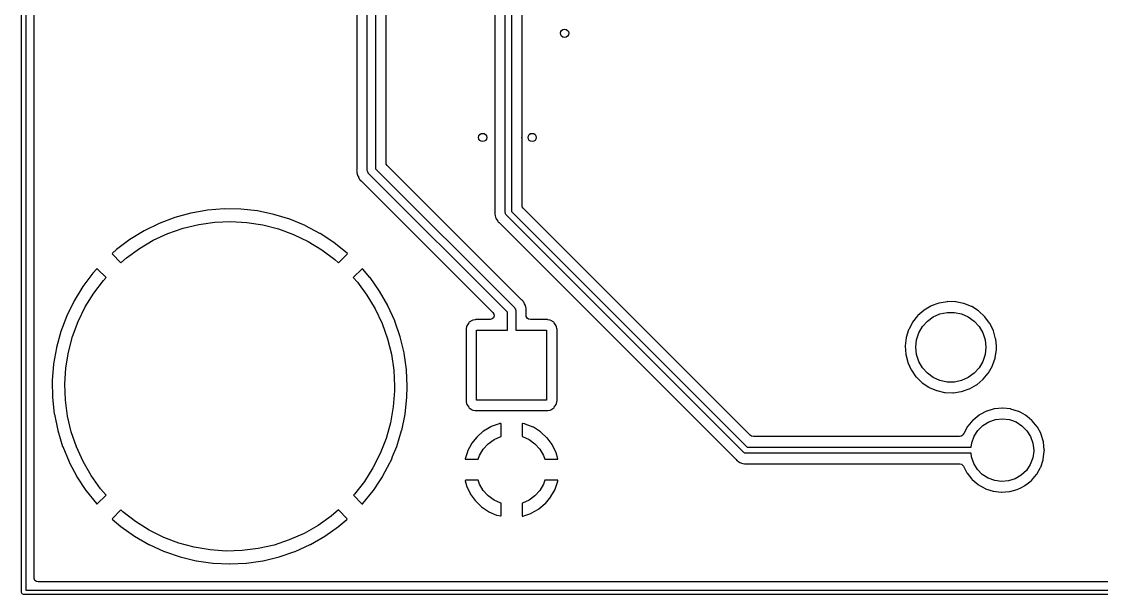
# Model space of a CAD drawing. Extents: x 0 to 4.25, y -4.33 to 0.
# Drawn here: x -0.002 to 1.03, y -4.333 to -3.785 of the extents above; entities that cross this region are included whole.
import ezdxf

# ---------------------------------------------------------------- set-up
doc = ezdxf.new("R2010")
doc.units = 0
doc.header["$MEASUREMENT"] = 0
doc.layers.add('BLACK', color=7, linetype='CONTINUOUS')

msp = doc.modelspace()

# ---------------------------------------------------------------- linework, layer by layer
at = {"layer": 'BLACK', "linetype": 'CONTINUOUS'}
for p, q in [((-0.001969, -4.33071), (-0.001969, 0)), ((0.001969, -0.001969), (0.001969, -4.32874)), ((0.009961, -4.31675), (0.009961, -2.81896)), ((0.328283, -3.92756), (0.328283, -3.64181)), ((0.336283, -3.64016), (0.336283, -3.9259)), ((0.318303, -3.64761), (0.318303, -3.92564)), ((0.346264, -3.92011), (0.346264, -3.64208)), ((0.460189, -3.96791), (0.460189, -3.74547)), ((0.466189, -3.74547), (0.466189, -3.96667)), ((0.450209, -3.75756), (0.450209, -3.96717)), ((0.476169, -3.89513), (0.476169, -3.75756)), ((0.475984, -3.89606), (0.476169, -3.89513)), ((0.476169, -3.89699), (0.475984, -3.89606)), ((0.476169, -3.96088), (0.476169, -3.89699)), ((0.346488, -3.92143), (0.346264, -3.92011)), ((0.318194, -3.92657), (0.318164, -3.92721)), ((0.318164, -3.92721), (0.318275, -3.92816)), ((0.318214, -3.92648), (0.318194, -3.92657)), ((0.318303, -3.92564), (0.318214, -3.92648)), ((0.318275, -3.92816), (0.318289, -3.92839)), ((0.318289, -3.92839), (0.31829, -3.92839)), ((0.31829, -3.92839), (0.31833, -3.92888)), ((0.31833, -3.92888), (0.318422, -3.92944)), ((0.318422, -3.92944), (0.318449, -3.92962)), ((0.318449, -3.92962), (0.318634, -3.93119)), ((0.328383, -3.92787), (0.328283, -3.92756)), ((0.328333, -3.92818), (0.328383, -3.92787)), ((0.328758, -3.92902), (0.328333, -3.92818)), ((0.329047, -3.92991), (0.328758, -3.92902)), ((0.329309, -3.9301), (0.329047, -3.92991)), ((0.329455, -3.93039), (0.329309, -3.9301)), ((0.462142, -4.06307), (0.329455, -3.93039)), ((0.336283, -3.9259), (0.46897, -4.05859)), ((0.347435, -3.92294), (0.346488, -3.92143)), ((0.47576, -4.05126), (0.347435, -3.92294)), ((0.318634, -3.93119), (0.318756, -3.93161)), ((0.318756, -3.93161), (0.318777, -3.9317)), ((0.318777, -3.9317), (0.318786, -3.93173)), ((0.318786, -3.93173), (0.318843, -3.93191)), ((0.318843, -3.93191), (0.31885, -3.93193)), ((0.31885, -3.93193), (0.318887, -3.93202)), ((0.318887, -3.93202), (0.319028, -3.93244)), ((0.319028, -3.93244), (0.319778, -3.93383)), ((0.319778, -3.93383), (0.319863, -3.93399)), ((0.319863, -3.93399), (0.320581, -3.93549)), ((0.320581, -3.93549), (0.320828, -3.93587)), ((0.320828, -3.93587), (0.320924, -3.93597)), ((0.320924, -3.93597), (0.321136, -3.93623)), ((0.321136, -3.93623), (0.321322, -3.93647)), ((0.321322, -3.93647), (0.322552, -3.9376)), ((0.322552, -3.9376), (0.322665, -3.93771)), ((0.322665, -3.93771), (0.448263, -4.06331)), ((0.476394, -3.9622), (0.476169, -3.96088)), ((0.159757, -3.96833), (0.14452, -3.9725)), ((0.159937, -3.96829), (0.159757, -3.96833)), ((0.175498, -3.96558), (0.159937, -3.96829)), ((0.175682, -3.96556), (0.175498, -3.96558)), ((0.19143, -3.96432), (0.175682, -3.96556)), ((0.191615, -3.96431), (0.19143, -3.96432)), ((0.207409, -3.96456), (0.191615, -3.96431)), ((0.207594, -3.96457), (0.207409, -3.96456)), ((0.223295, -3.9663), (0.207594, -3.96457)), ((0.223477, -3.96633), (0.223295, -3.9663)), ((0.238946, -3.96954), (0.223477, -3.96633)), ((0.239124, -3.96958), (0.238946, -3.96954)), ((0.254224, -3.97423), (0.239124, -3.96958)), ((0.450193, -3.96752), (0.450088, -3.96872)), ((0.450088, -3.96872), (0.450147, -3.96939)), ((0.450147, -3.96939), (0.450459, -3.97056)), ((0.450209, -3.96717), (0.450193, -3.96752)), ((0.450459, -3.97056), (0.450534, -3.9709)), ((0.450534, -3.9709), (0.450744, -3.97208)), ((0.460413, -3.96853), (0.460189, -3.96791)), ((0.46047, -3.96918), (0.460413, -3.96853)), ((0.460846, -3.96972), (0.46047, -3.96918)), ((0.460891, -3.96984), (0.460846, -3.96972)), ((0.460961, -3.96988), (0.460891, -3.96984)), ((0.461068, -3.97003), (0.460961, -3.96988)), ((0.688036, -4.197), (0.461068, -3.97003)), ((0.466189, -3.96667), (0.6914, -4.19188)), ((0.477341, -3.96371), (0.476394, -3.9622)), ((0.694363, -4.18073), (0.477341, -3.96371)), ((0.129398, -3.97822), (0.115212, -3.98517)), ((0.129567, -3.97814), (0.129398, -3.97822)), ((0.144344, -3.97256), (0.129567, -3.97814)), ((0.14452, -3.9725), (0.144344, -3.97256)), ((0.152387, -3.98279), (0.167342, -3.97917)), ((0.167342, -3.97917), (0.182578, -3.97703)), ((0.182578, -3.97703), (0.19795, -3.97638)), ((0.19795, -3.97638), (0.213312, -3.97724)), ((0.213312, -3.97724), (0.228516, -3.97959)), ((0.228516, -3.97959), (0.243419, -3.98342)), ((0.254397, -3.97429), (0.254224, -3.97423)), ((0.268991, -3.98033), (0.254397, -3.97429)), ((0.269158, -3.98041), (0.268991, -3.98033)), ((0.283119, -3.9878), (0.269158, -3.98041)), ((0.450744, -3.97208), (0.451055, -3.97294)), ((0.451055, -3.97294), (0.45144, -3.97376)), ((0.45144, -3.97376), (0.452131, -3.97475)), ((0.452131, -3.97475), (0.452318, -3.97505)), ((0.452318, -3.97505), (0.452921, -3.97609)), ((0.452921, -3.97609), (0.453355, -3.97661)), ((0.453355, -3.97661), (0.454278, -3.97738)), ((0.454278, -3.97738), (0.454535, -3.97762)), ((0.454535, -3.97762), (0.680455, -4.20354)), ((0.11505, -3.98526), (0.101581, -3.99351)), ((0.115212, -3.98517), (0.11505, -3.98526)), ((0.12389, -3.9943), (0.137857, -3.98785)), ((0.137857, -3.98785), (0.152387, -3.98279)), ((0.243419, -3.98342), (0.257876, -3.98868)), ((0.257876, -3.98868), (0.271752, -3.99533)), ((0.283278, -3.9879), (0.283119, -3.9878)), ((0.296481, -3.99657), (0.283278, -3.9879)), ((0.101429, -3.99361), (0.088796, -4.0031)), ((0.098173, -4.01113), (0.11062, -4.00208)), ((0.101581, -3.99351), (0.101429, -3.99361)), ((0.11062, -4.00208), (0.12389, -3.9943)), ((0.271752, -3.99533), (0.284912, -4.0033)), ((0.29663, -3.99668), (0.296481, -3.99657)), ((0.308959, -4.00656), (0.29663, -3.99668)), ((0.084774, -4.00675), (0.084518, -4.00719)), ((0.084518, -4.00719), (0.084534, -4.00733)), ((0.084534, -4.00733), (0.084562, -4.00737)), ((0.084562, -4.00737), (0.092952, -4.01576)), ((0.088654, -4.00322), (0.084774, -4.00675)), ((0.088796, -4.0031), (0.088654, -4.00322)), ((0.092952, -4.01576), (0.098173, -4.01113)), ((0.284912, -4.0033), (0.297232, -4.01252)), ((0.297232, -4.01252), (0.300766, -4.01574)), ((0.300766, -4.01574), (0.309051, -4.00746)), ((0.309097, -4.00668), (0.308959, -4.00656)), ((0.309051, -4.00746), (0.309284, -4.007)), ((0.309258, -4.00683), (0.309097, -4.00668)), ((0.309284, -4.007), (0.309258, -4.00683)), ((0.069922, -4.02158), (0.066208, -4.02566)), ((0.069962, -4.02155), (0.069922, -4.02158)), ((0.070098, -4.02153), (0.069962, -4.02155)), ((0.070556, -4.02176), (0.070098, -4.02153)), ((0.07872, -4.02993), (0.070556, -4.02176)), ((0.323328, -4.02158), (0.314952, -4.02995)), ((0.323418, -4.02152), (0.323328, -4.02158)), ((0.323522, -4.02151), (0.323418, -4.02152)), ((0.32396, -4.02178), (0.323522, -4.02151)), ((0.330827, -4.02982), (0.32396, -4.02178)), ((0.06609, -4.0258), (0.056605, -4.03844)), ((0.066208, -4.02566), (0.06609, -4.0258)), ((0.066911, -4.04489), (0.076214, -4.03263)), ((0.076214, -4.03263), (0.07872, -4.02993)), ((0.314952, -4.02995), (0.318889, -4.03433)), ((0.33094, -4.02996), (0.330827, -4.02982)), ((0.340023, -4.04289), (0.33094, -4.02996)), ((0.056502, -4.03859), (0.048248, -4.05206)), ((0.056605, -4.03844), (0.056502, -4.03859)), ((0.318889, -4.03433), (0.328019, -4.04671)), ((0.340122, -4.04304), (0.340023, -4.04289)), ((0.347949, -4.05677), (0.340122, -4.04304)), ((0.048159, -4.05222), (0.041209, -4.06641)), ((0.048248, -4.05206), (0.048159, -4.05222)), ((0.058849, -4.05799), (0.066911, -4.04489)), ((0.328019, -4.04671), (0.335897, -4.05993)), ((0.475873, -4.05137), (0.47576, -4.05126)), ((0.477103, -4.05251), (0.475873, -4.05137)), ((0.477289, -4.05275), (0.477103, -4.05251)), ((0.477502, -4.053), (0.477289, -4.05275)), ((0.477597, -4.05311), (0.477502, -4.053)), ((0.477844, -4.05349), (0.477597, -4.05311)), ((0.478562, -4.05498), (0.477844, -4.05349)), ((0.874366, -4.05437), (0.867212, -4.05701)), ((0.874712, -4.05428), (0.874366, -4.05437)), ((0.882226, -4.05299), (0.874712, -4.05428)), ((0.882583, -4.05296), (0.882226, -4.05299)), ((0.890207, -4.05306), (0.882583, -4.05296)), ((0.890564, -4.0531), (0.890207, -4.05306)), ((0.898042, -4.05459), (0.890564, -4.0531)), ((0.052105, -4.07182), (0.058849, -4.05799)), ((0.335897, -4.05993), (0.342448, -4.07385)), ((0.348032, -4.05693), (0.347949, -4.05677)), ((0.354533, -4.07133), (0.348032, -4.05693)), ((0.448263, -4.06331), (0.44921, -4.06482)), ((0.44921, -4.06482), (0.449409, -4.06659)), ((0.462142, -4.08012), (0.462142, -4.06307)), ((0.46897, -4.05859), (0.469117, -4.05888)), ((0.469117, -4.05888), (0.469378, -4.05907)), ((0.469378, -4.05907), (0.469667, -4.05996)), ((0.469667, -4.05996), (0.470092, -4.06079)), ((0.470092, -4.06079), (0.470042, -4.06111)), ((0.470042, -4.06111), (0.470142, -4.06142)), ((0.470142, -4.06142), (0.470142, -4.08012)), ((0.478647, -4.05515), (0.478562, -4.05498)), ((0.479397, -4.05654), (0.478647, -4.05515)), ((0.479538, -4.05695), (0.479397, -4.05654)), ((0.479575, -4.05704), (0.479538, -4.05695)), ((0.479582, -4.05707), (0.479575, -4.05704)), ((0.479639, -4.05725), (0.479582, -4.05707)), ((0.479648, -4.05727), (0.479639, -4.05725)), ((0.479669, -4.05737), (0.479648, -4.05727)), ((0.479791, -4.05778), (0.479669, -4.05737)), ((0.479976, -4.05935), (0.479791, -4.05778)), ((0.480003, -4.05954), (0.479976, -4.05935)), ((0.480095, -4.0601), (0.480003, -4.05954)), ((0.480136, -4.06058), (0.480095, -4.0601)), ((0.480122, -4.06334), (0.480212, -4.06249)), ((0.480122, -4.06614), (0.480122, -4.06334)), ((0.48015, -4.06082), (0.480136, -4.06058)), ((0.480136, -4.06058), (0.480136, -4.06058)), ((0.480262, -4.06176), (0.48015, -4.06082)), ((0.480212, -4.06249), (0.480231, -4.0624)), ((0.480231, -4.0624), (0.480262, -4.06176)), ((0.860046, -4.06128), (0.854313, -4.0663)), ((0.860336, -4.06107), (0.860046, -4.06128)), ((0.866889, -4.05717), (0.860336, -4.06107)), ((0.867212, -4.05701), (0.866889, -4.05717)), ((0.869094, -4.06748), (0.875486, -4.06463)), ((0.875486, -4.06463), (0.882329, -4.06318)), ((0.882329, -4.06318), (0.889325, -4.06318)), ((0.889325, -4.06318), (0.896168, -4.06463)), ((0.896168, -4.06463), (0.902559, -4.06748)), ((0.898386, -4.05469), (0.898042, -4.05459)), ((0.905468, -4.05751), (0.898386, -4.05469)), ((0.905787, -4.05768), (0.905468, -4.05751)), ((0.912236, -4.06175), (0.905787, -4.05768)), ((0.91252, -4.06196), (0.912236, -4.06175)), ((0.918119, -4.06714), (0.91252, -4.06196)), ((0.041136, -4.06658), (0.035553, -4.08135)), ((0.041209, -4.06641), (0.041136, -4.06658)), ((0.046742, -4.08624), (0.052105, -4.07182)), ((0.342448, -4.07385), (0.347609, -4.08834)), ((0.354601, -4.0715), (0.354533, -4.07133)), ((0.359718, -4.08644), (0.354601, -4.0715)), ((0.425267, -4.07324), (0.423491, -4.0759)), ((0.425803, -4.07271), (0.425267, -4.07324)), ((0.428462, -4.07093), (0.425803, -4.07271)), ((0.429162, -4.07064), (0.428462, -4.07093)), ((0.431505, -4.07018), (0.429162, -4.07064)), ((0.431887, -4.07014), (0.431505, -4.07018)), ((0.445434, -4.07014), (0.431887, -4.07014)), ((0.445882, -4.07011), (0.445434, -4.07014)), ((0.447562, -4.06952), (0.445882, -4.07011)), ((0.448821, -4.06827), (0.447562, -4.06952)), ((0.449409, -4.06659), (0.448821, -4.06827)), ((0.480222, -4.06703), (0.480122, -4.06614)), ((0.480995, -4.06863), (0.480222, -4.06703)), ((0.482386, -4.06974), (0.480995, -4.06863)), ((0.484122, -4.07014), (0.482386, -4.06974)), ((0.500397, -4.07014), (0.484122, -4.07014)), ((0.500778, -4.07018), (0.500397, -4.07014)), ((0.503122, -4.07064), (0.500778, -4.07018)), ((0.503822, -4.07093), (0.503122, -4.07064)), ((0.506481, -4.07271), (0.503822, -4.07093)), ((0.507016, -4.07324), (0.506481, -4.07271)), ((0.508793, -4.0759), (0.507016, -4.07324)), ((0.849151, -4.07285), (0.845601, -4.0796)), ((0.849346, -4.07255), (0.849151, -4.07285)), ((0.854067, -4.06656), (0.849346, -4.07255)), ((0.854313, -4.0663), (0.854067, -4.06656)), ((0.858753, -4.07679), (0.863435, -4.07159)), ((0.863435, -4.07159), (0.869094, -4.06748)), ((0.902559, -4.06748), (0.908219, -4.07159)), ((0.908219, -4.07159), (0.9129, -4.07679)), ((0.918359, -4.06741), (0.918119, -4.06714)), ((0.922921, -4.07352), (0.918359, -4.06741)), ((0.923108, -4.07382), (0.922921, -4.07352)), ((0.92648, -4.08066), (0.923108, -4.07382)), ((0.035495, -4.08153), (0.031327, -4.09677)), ((0.035553, -4.08135), (0.035495, -4.08153)), ((0.422734, -4.07895), (0.422697, -4.07933)), ((0.422697, -4.07933), (0.422697, -4.14784)), ((0.423201, -4.0766), (0.422734, -4.07895)), ((0.423491, -4.0759), (0.423201, -4.0766)), ((0.432677, -4.14705), (0.432677, -4.08012)), ((0.432677, -4.08012), (0.462142, -4.08012)), ((0.470142, -4.08012), (0.499606, -4.08012)), ((0.499606, -4.08012), (0.499606, -4.14705)), ((0.509083, -4.0766), (0.508793, -4.0759)), ((0.509549, -4.07895), (0.509083, -4.0766)), ((0.509587, -4.07933), (0.509549, -4.07895)), ((0.509587, -4.14784), (0.509587, -4.07933)), ((0.845464, -4.07993), (0.843202, -4.08721)), ((0.845601, -4.0796), (0.845464, -4.07993)), ((0.853094, -4.0895), (0.855255, -4.08285)), ((0.855255, -4.08285), (0.858753, -4.07679)), ((0.9129, -4.07679), (0.916398, -4.08285)), ((0.916398, -4.08285), (0.91856, -4.0895)), ((0.926609, -4.08099), (0.92648, -4.08066)), ((0.928678, -4.08833), (0.926609, -4.08099)), ((0.042811, -4.10112), (0.046742, -4.08624)), ((0.347609, -4.08834), (0.351332, -4.10327)), ((0.359769, -4.08662), (0.359718, -4.08644)), ((0.363457, -4.10198), (0.359769, -4.08662)), ((0.842232, -4.09514), (0.842222, -4.09549)), ((0.842222, -4.09549), (0.842721, -4.1031)), ((0.843128, -4.08756), (0.842232, -4.09514)), ((0.843202, -4.08721), (0.843128, -4.08756)), ((0.852362, -4.09646), (0.853094, -4.0895)), ((0.91856, -4.0895), (0.919291, -4.09646)), ((0.928744, -4.08868), (0.928678, -4.08833)), ((0.929369, -4.09549), (0.928744, -4.08868)), ((0.92941, -4.09594), (0.929369, -4.09549)), ((0.031287, -4.09694), (0.028571, -4.11251)), ((0.031327, -4.09677), (0.031287, -4.09694)), ((0.040351, -4.1163), (0.042811, -4.10112)), ((0.351332, -4.10327), (0.353579, -4.11849)), ((0.363492, -4.10216), (0.363457, -4.10198)), ((0.365718, -4.1178), (0.363492, -4.10216)), ((0.842721, -4.1031), (0.842777, -4.10346)), ((0.842777, -4.10346), (0.844654, -4.11085)), ((0.853094, -4.10341), (0.852362, -4.09646)), ((0.855255, -4.11007), (0.853094, -4.10341)), ((0.91856, -4.10341), (0.916398, -4.11007)), ((0.919291, -4.09646), (0.91856, -4.10341)), ((0.928278, -4.10646), (0.929382, -4.09885)), ((0.929382, -4.09885), (0.929401, -4.09862)), ((0.929401, -4.09862), (0.929455, -4.09657)), ((0.929447, -4.09634), (0.92941, -4.09594)), ((0.92941, -4.09594), (0.92941, -4.09594)), ((0.929455, -4.09657), (0.929447, -4.09634)), ((0.028548, -4.11269), (0.027308, -4.12844)), ((0.028571, -4.11251), (0.028548, -4.11269)), ((0.039385, -4.13166), (0.040351, -4.1163)), ((0.844654, -4.11085), (0.844774, -4.11118)), ((0.844774, -4.11118), (0.847966, -4.11811)), ((0.858753, -4.11613), (0.855255, -4.11007)), ((0.863435, -4.12133), (0.858753, -4.11613)), ((0.9129, -4.11613), (0.908219, -4.12133)), ((0.916398, -4.11007), (0.9129, -4.11613)), ((0.921872, -4.12101), (0.925598, -4.11436)), ((0.925598, -4.11436), (0.925744, -4.11403)), ((0.925744, -4.11403), (0.928194, -4.10681)), ((0.928194, -4.10681), (0.928278, -4.10646)), ((0.353579, -4.11849), (0.354331, -4.13386)), ((0.365735, -4.11799), (0.365718, -4.1178)), ((0.36648, -4.13378), (0.365735, -4.11799)), ((0.847966, -4.11811), (0.848145, -4.11842)), ((0.848145, -4.11842), (0.852546, -4.12465)), ((0.852546, -4.12465), (0.852778, -4.12492)), ((0.852778, -4.12492), (0.85824, -4.13024)), ((0.869094, -4.12544), (0.863435, -4.12133)), ((0.875486, -4.12828), (0.869094, -4.12544)), ((0.902559, -4.12544), (0.896168, -4.12828)), ((0.908219, -4.12133), (0.902559, -4.12544)), ((0.916794, -4.12717), (0.921669, -4.12131)), ((0.921669, -4.12131), (0.921872, -4.12101)), ((0.027308, -4.12844), (0.027303, -4.12862)), ((0.027303, -4.12862), (0.027551, -4.14442)), ((0.039922, -4.14704), (0.039385, -4.13166)), ((0.354331, -4.13386), (0.354269, -4.13826)), ((0.366151, -4.14443), (0.366481, -4.13394)), ((0.366481, -4.13394), (0.36648, -4.13378)), ((0.85824, -4.13024), (0.858519, -4.13046)), ((0.858519, -4.13046), (0.864858, -4.1347)), ((0.864858, -4.1347), (0.865173, -4.13487)), ((0.865173, -4.13487), (0.872179, -4.13788)), ((0.882329, -4.12974), (0.875486, -4.12828)), ((0.889325, -4.12974), (0.882329, -4.12974)), ((0.896168, -4.12828), (0.889325, -4.12974)), ((0.896183, -4.13882), (0.903403, -4.13637)), ((0.903403, -4.13637), (0.90373, -4.13623)), ((0.90373, -4.13623), (0.910383, -4.1325)), ((0.910383, -4.1325), (0.910678, -4.1323)), ((0.910678, -4.1323), (0.91654, -4.12742)), ((0.91654, -4.12742), (0.916794, -4.12717)), ((0.027551, -4.14442), (0.027562, -4.1446)), ((0.027562, -4.1446), (0.029296, -4.1603)), ((0.041957, -4.16229), (0.039922, -4.14704)), ((0.354269, -4.13826), (0.353089, -4.1536)), ((0.364405, -4.1603), (0.36614, -4.14459)), ((0.36614, -4.14459), (0.366151, -4.14443)), ((0.499606, -4.14705), (0.432677, -4.14705)), ((0.872179, -4.13788), (0.872519, -4.13799)), ((0.872519, -4.13799), (0.879956, -4.13967)), ((0.879956, -4.13967), (0.880311, -4.13972)), ((0.880311, -4.13972), (0.887931, -4.14002)), ((0.887931, -4.14002), (0.888288, -4.14)), ((0.888288, -4.14), (0.895834, -4.13891)), ((0.895834, -4.13891), (0.896183, -4.13882)), ((0.353089, -4.1536), (0.350417, -4.16875)), ((0.422697, -4.14784), (0.422734, -4.14822)), ((0.422734, -4.14822), (0.423201, -4.15056)), ((0.423201, -4.15056), (0.42349, -4.15126)), ((0.42349, -4.15126), (0.425267, -4.15392)), ((0.425267, -4.15392), (0.425803, -4.15446)), ((0.425803, -4.15446), (0.428462, -4.15623)), ((0.428462, -4.15623), (0.429162, -4.15652)), ((0.429162, -4.15652), (0.431505, -4.15699)), ((0.431505, -4.15699), (0.431887, -4.15703)), ((0.431887, -4.15703), (0.500396, -4.15703)), ((0.500396, -4.15703), (0.500778, -4.15699)), ((0.500778, -4.15699), (0.503122, -4.15652)), ((0.503122, -4.15652), (0.503822, -4.15623)), ((0.503822, -4.15623), (0.506481, -4.15446)), ((0.506481, -4.15446), (0.507016, -4.15392)), ((0.507016, -4.15392), (0.508793, -4.15126)), ((0.508793, -4.15126), (0.509083, -4.15056)), ((0.509083, -4.15056), (0.509549, -4.14822)), ((0.509549, -4.14822), (0.509587, -4.14784)), ((0.91982, -4.15772), (0.913212, -4.16118)), ((0.920174, -4.15758), (0.91982, -4.15772)), ((0.927327, -4.15547), (0.920174, -4.15758)), ((0.927703, -4.1554), (0.927327, -4.15547)), ((0.935129, -4.15473), (0.927703, -4.1554)), ((0.935511, -4.15473), (0.935129, -4.15473)), ((0.942926, -4.15551), (0.935511, -4.15473)), ((0.943301, -4.15559), (0.942926, -4.15551)), ((0.950424, -4.15779), (0.943301, -4.15559)), ((0.029296, -4.1603), (0.029324, -4.16049)), ((0.029324, -4.16049), (0.032528, -4.17595)), ((0.045471, -4.17727), (0.041957, -4.16229)), ((0.361173, -4.17595), (0.364376, -4.16049)), ((0.364376, -4.16049), (0.364405, -4.1603)), ((0.906808, -4.16633), (0.902015, -4.17204)), ((0.907081, -4.16606), (0.906808, -4.16633)), ((0.912893, -4.16139), (0.907081, -4.16606)), ((0.913212, -4.16118), (0.912893, -4.16139)), ((0.91657, -4.17124), (0.922266, -4.16774)), ((0.922266, -4.16774), (0.928597, -4.16558)), ((0.928597, -4.16558), (0.935249, -4.16488)), ((0.935249, -4.16488), (0.94189, -4.16567)), ((0.94189, -4.16567), (0.948191, -4.16792)), ((0.948191, -4.16792), (0.953837, -4.1715)), ((0.950776, -4.15794), (0.950424, -4.15779)), ((0.952648, -4.15895), (0.950776, -4.15794)), ((0.957335, -4.16148), (0.952648, -4.15895)), ((0.957652, -4.1617), (0.957335, -4.16148)), ((0.958796, -4.16265), (0.957652, -4.1617)), ((0.963398, -4.16645), (0.958796, -4.16265)), ((0.963667, -4.16672), (0.963398, -4.16645)), ((0.96838, -4.1725), (0.963667, -4.16672)), ((0.032528, -4.17595), (0.032574, -4.17613)), ((0.032574, -4.17613), (0.037219, -4.19123)), ((0.050429, -4.19183), (0.045471, -4.17727)), ((0.350417, -4.16875), (0.34628, -4.18357)), ((0.356482, -4.19123), (0.361127, -4.17613)), ((0.361127, -4.17613), (0.361173, -4.17595)), ((0.439192, -4.17679), (0.433186, -4.18206)), ((0.439481, -4.17658), (0.439192, -4.17679)), ((0.446348, -4.1725), (0.439481, -4.17658)), ((0.44667, -4.17234), (0.446348, -4.1725)), ((0.454166, -4.16958), (0.44667, -4.17234)), ((0.454512, -4.16949), (0.454166, -4.16958)), ((0.455669, -4.16929), (0.454512, -4.16949)), ((0.455939, -4.16931), (0.455669, -4.16929)), ((0.455943, -4.16931), (0.455939, -4.16931)), ((0.456078, -4.16973), (0.455943, -4.16931)), ((0.456102, -4.1698), (0.456078, -4.16973)), ((0.456102, -4.18169), (0.456102, -4.1698)), ((0.476257, -4.16943), (0.476181, -4.16973)), ((0.476181, -4.16973), (0.476181, -4.18169)), ((0.476755, -4.16938), (0.476257, -4.16943)), ((0.478922, -4.16981), (0.476755, -4.16938)), ((0.479265, -4.16991), (0.478922, -4.16981)), ((0.486686, -4.17287), (0.479265, -4.16991)), ((0.487005, -4.17303), (0.486686, -4.17287)), ((0.493761, -4.17729), (0.487005, -4.17303)), ((0.494045, -4.17751), (0.493761, -4.17729)), ((0.499912, -4.18294), (0.494045, -4.17751)), ((0.901799, -4.17235), (0.898207, -4.17889)), ((0.902015, -4.17204), (0.901799, -4.17235)), ((0.908168, -4.18154), (0.911791, -4.17592)), ((0.911791, -4.17592), (0.91657, -4.17124)), ((0.953837, -4.1715), (0.95855, -4.17625)), ((0.95855, -4.17625), (0.962094, -4.18192)), ((0.968591, -4.17282), (0.96838, -4.1725)), ((0.972092, -4.1794), (0.968591, -4.17282)), ((0.34628, -4.18357), (0.340716, -4.19791)), ((0.427993, -4.1886), (0.427798, -4.1889)), ((0.432939, -4.18232), (0.427993, -4.1886)), ((0.433186, -4.18206), (0.432939, -4.18232)), ((0.44375, -4.18871), (0.449409, -4.1846)), ((0.449409, -4.1846), (0.455801, -4.18176)), ((0.455801, -4.18176), (0.456102, -4.18169)), ((0.476181, -4.18169), (0.476483, -4.18176)), ((0.476483, -4.18176), (0.482874, -4.1846)), ((0.482874, -4.1846), (0.488534, -4.18871)), ((0.500151, -4.1832), (0.499912, -4.18294)), ((0.504931, -4.1896), (0.500151, -4.1832)), ((0.695455, -4.18151), (0.694363, -4.18073)), ((0.697191, -4.1819), (0.695455, -4.18151)), ((0.894284, -4.1819), (0.697191, -4.1819)), ((0.895716, -4.18164), (0.894284, -4.1819)), ((0.897195, -4.18065), (0.895716, -4.18164)), ((0.897929, -4.1794), (0.897195, -4.18065)), ((0.897979, -4.17942), (0.897929, -4.1794)), ((0.898207, -4.17889), (0.897979, -4.17942)), ((0.905368, -4.19188), (0.905881, -4.18783)), ((0.905881, -4.18783), (0.908168, -4.18154)), ((0.962094, -4.18192), (0.964294, -4.18824)), ((0.964294, -4.18824), (0.965039, -4.19488)), ((0.972237, -4.17976), (0.972092, -4.1794)), ((0.974393, -4.1869), (0.972237, -4.17976)), ((0.974467, -4.18727), (0.974393, -4.1869)), ((0.975174, -4.19448), (0.974467, -4.18727)), ((0.037219, -4.19123), (0.037281, -4.1914)), ((0.037281, -4.1914), (0.043326, -4.206)), ((0.056785, -4.20584), (0.050429, -4.19183)), ((0.340716, -4.19791), (0.333779, -4.21164)), ((0.352496, -4.20088), (0.35642, -4.1914)), ((0.35642, -4.1914), (0.356482, -4.19123)), ((0.423941, -4.1963), (0.421863, -4.20299)), ((0.424078, -4.19597), (0.423941, -4.1963)), ((0.427798, -4.1889), (0.424078, -4.19597)), ((0.43557, -4.19997), (0.439068, -4.19391)), ((0.439068, -4.19391), (0.44375, -4.18871)), ((0.488534, -4.18871), (0.493215, -4.19391)), ((0.493215, -4.19391), (0.496713, -4.19997)), ((0.505119, -4.18991), (0.504931, -4.1896)), ((0.508652, -4.19707), (0.505119, -4.18991)), ((0.50878, -4.19741), (0.508652, -4.19707)), ((0.510364, -4.20302), (0.50878, -4.19741)), ((0.68863, -4.19728), (0.688036, -4.197)), ((0.689131, -4.1977), (0.68863, -4.19728)), ((0.689776, -4.19781), (0.689131, -4.1977)), ((0.689896, -4.19787), (0.689776, -4.19781)), ((0.689974, -4.19785), (0.689896, -4.19787)), ((0.690157, -4.19788), (0.689974, -4.19785)), ((0.905378, -4.19788), (0.690157, -4.19788)), ((0.6914, -4.19188), (0.905368, -4.19188)), ((0.905695, -4.20112), (0.905378, -4.19788)), ((0.965028, -4.19572), (0.964097, -4.20234)), ((0.965039, -4.19488), (0.965028, -4.19572)), ((0.974239, -4.20359), (0.975184, -4.19611)), ((0.975203, -4.19477), (0.975174, -4.19448)), ((0.975184, -4.19611), (0.975199, -4.19589)), ((0.975199, -4.19589), (0.975212, -4.19499)), ((0.975203, -4.19479), (0.975203, -4.19477)), ((0.975212, -4.19499), (0.975203, -4.19479)), ((0.043326, -4.206), (0.043405, -4.20617)), ((0.043405, -4.20617), (0.050797, -4.22013)), ((0.064478, -4.21917), (0.056785, -4.20584)), ((0.342904, -4.22013), (0.350296, -4.20617)), ((0.350296, -4.20617), (0.350374, -4.206)), ((0.350374, -4.206), (0.351621, -4.20299)), ((0.351621, -4.20299), (0.352496, -4.20088)), ((0.421863, -4.20299), (0.421869, -4.20342)), ((0.421869, -4.20342), (0.422258, -4.20354)), ((0.422258, -4.20354), (0.43441, -4.20354)), ((0.43441, -4.20354), (0.43557, -4.19997)), ((0.496713, -4.19997), (0.497874, -4.20354)), ((0.497874, -4.20354), (0.509929, -4.20354)), ((0.509929, -4.20354), (0.510356, -4.2034)), ((0.510356, -4.2034), (0.510364, -4.20302)), ((0.680455, -4.20354), (0.68069, -4.20379)), ((0.68069, -4.20379), (0.681465, -4.20472)), ((0.681465, -4.20472), (0.681982, -4.20515)), ((0.681982, -4.20515), (0.683025, -4.20575)), ((0.683025, -4.20575), (0.68332, -4.20594)), ((0.68332, -4.20594), (0.684306, -4.20663)), ((0.684306, -4.20663), (0.685131, -4.20702)), ((0.685131, -4.20702), (0.685987, -4.20733)), ((0.685987, -4.20733), (0.687174, -4.20754)), ((0.687174, -4.20754), (0.687514, -4.20761)), ((0.687514, -4.20761), (0.688677, -4.20792)), ((0.688677, -4.20792), (0.68935, -4.20798)), ((0.68935, -4.20798), (0.69055, -4.20788)), ((0.69055, -4.20788), (0.690899, -4.20786)), ((0.690899, -4.20786), (0.894316, -4.20786)), ((0.894316, -4.20786), (0.896051, -4.20826)), ((0.896051, -4.20826), (0.897443, -4.20937)), ((0.907806, -4.20747), (0.905695, -4.20112)), ((0.911271, -4.21319), (0.907806, -4.20747)), ((0.961722, -4.20859), (0.958021, -4.21417)), ((0.964097, -4.20234), (0.961722, -4.20859)), ((0.9718, -4.21104), (0.974154, -4.20396)), ((0.974154, -4.20396), (0.974239, -4.20359)), ((0.073434, -4.23168), (0.064478, -4.21917)), ((0.333779, -4.21164), (0.325535, -4.22464)), ((0.897443, -4.20937), (0.897873, -4.21003)), ((0.897873, -4.21003), (0.901183, -4.21647)), ((0.901183, -4.21647), (0.90139, -4.21679)), ((0.90139, -4.21679), (0.906022, -4.22264)), ((0.915917, -4.218), (0.911271, -4.21319)), ((0.921513, -4.22166), (0.915917, -4.218)), ((0.953177, -4.21878), (0.947433, -4.2222)), ((0.958021, -4.21417), (0.953177, -4.21878)), ((0.962869, -4.22383), (0.967742, -4.21818)), ((0.967742, -4.21818), (0.967962, -4.21787)), ((0.967962, -4.21787), (0.971645, -4.21139)), ((0.971645, -4.21139), (0.9718, -4.21104)), ((0.050797, -4.22013), (0.050891, -4.22029)), ((0.050891, -4.22029), (0.059564, -4.23349)), ((0.325535, -4.22464), (0.316062, -4.23676)), ((0.334137, -4.23349), (0.34029, -4.22412)), ((0.34029, -4.22412), (0.341446, -4.22236)), ((0.341446, -4.22236), (0.34281, -4.22029)), ((0.34281, -4.22029), (0.342904, -4.22013)), ((0.421959, -4.22377), (0.421948, -4.22412)), ((0.421948, -4.22412), (0.423094, -4.22864)), ((0.422404, -4.22362), (0.421959, -4.22377)), ((0.43441, -4.22362), (0.422404, -4.22362)), ((0.423094, -4.22864), (0.423214, -4.22897)), ((0.423214, -4.22897), (0.426559, -4.23623)), ((0.43557, -4.22719), (0.43441, -4.22362)), ((0.439068, -4.23325), (0.43557, -4.22719)), ((0.496713, -4.22719), (0.493215, -4.23325)), ((0.497874, -4.22362), (0.496713, -4.22719)), ((0.510175, -4.22362), (0.497874, -4.22362)), ((0.507875, -4.23197), (0.510443, -4.2244)), ((0.510394, -4.22367), (0.510175, -4.22362)), ((0.510418, -4.2237), (0.510394, -4.22367)), ((0.510499, -4.22417), (0.510418, -4.2237)), ((0.510443, -4.2244), (0.510499, -4.22417)), ((0.906022, -4.22264), (0.906287, -4.22291)), ((0.906287, -4.22291), (0.911965, -4.22775)), ((0.911965, -4.22775), (0.912279, -4.22796)), ((0.912279, -4.22796), (0.918788, -4.2316)), ((0.927782, -4.22399), (0.921513, -4.22166)), ((0.934411, -4.22488), (0.927782, -4.22399)), ((0.941072, -4.22427), (0.934411, -4.22488)), ((0.947433, -4.2222), (0.941072, -4.22427)), ((0.952615, -4.2308), (0.956395, -4.22889)), ((0.956395, -4.22889), (0.956717, -4.22868)), ((0.956717, -4.22868), (0.958812, -4.22705)), ((0.958812, -4.22705), (0.962593, -4.22409)), ((0.962593, -4.22409), (0.962869, -4.22383)), ((0.059564, -4.23349), (0.059672, -4.23364)), ((0.059672, -4.23364), (0.06955, -4.24597)), ((0.070242, -4.24627), (0.078756, -4.23776)), ((0.078756, -4.23776), (0.073434, -4.23168)), ((0.316062, -4.23676), (0.315031, -4.23784)), ((0.315031, -4.23784), (0.323248, -4.24606)), ((0.324151, -4.24597), (0.334029, -4.23364)), ((0.334029, -4.23364), (0.334137, -4.23349)), ((0.426559, -4.23623), (0.426737, -4.23654)), ((0.426737, -4.23654), (0.431348, -4.24306)), ((0.44375, -4.23845), (0.439068, -4.23325)), ((0.449409, -4.24256), (0.44375, -4.23845)), ((0.488534, -4.23845), (0.482874, -4.24256)), ((0.493215, -4.23325), (0.488534, -4.23845)), ((0.498515, -4.2457), (0.503623, -4.23956)), ((0.503623, -4.23956), (0.503826, -4.23927)), ((0.503826, -4.23927), (0.50773, -4.23229)), ((0.50773, -4.23229), (0.507875, -4.23197)), ((0.918788, -4.2316), (0.919139, -4.23175)), ((0.919139, -4.23175), (0.92623, -4.23406)), ((0.92623, -4.23406), (0.926603, -4.23414)), ((0.926603, -4.23414), (0.934007, -4.23502)), ((0.934007, -4.23502), (0.934389, -4.23503)), ((0.934389, -4.23503), (0.941824, -4.23446)), ((0.941824, -4.23446), (0.9422, -4.23439)), ((0.9422, -4.23439), (0.949382, -4.23239)), ((0.949382, -4.23239), (0.949738, -4.23225)), ((0.949738, -4.23225), (0.952615, -4.2308)), ((0.06955, -4.24597), (0.069628, -4.24606)), ((0.069628, -4.24606), (0.070074, -4.24629)), ((0.070074, -4.24629), (0.070242, -4.24627)), ((0.323248, -4.24606), (0.323707, -4.24629)), ((0.323707, -4.24629), (0.323874, -4.24627)), ((0.323874, -4.24627), (0.32403, -4.2461)), ((0.32403, -4.2461), (0.324151, -4.24597)), ((0.431348, -4.24306), (0.431581, -4.24334)), ((0.431581, -4.24334), (0.437303, -4.24891)), ((0.437303, -4.24891), (0.437582, -4.24914)), ((0.437582, -4.24914), (0.444224, -4.25357)), ((0.455801, -4.24541), (0.449409, -4.24256)), ((0.456102, -4.24547), (0.455801, -4.24541)), ((0.456102, -4.2574), (0.456102, -4.24547)), ((0.476483, -4.24541), (0.476181, -4.24547)), ((0.476181, -4.24547), (0.476181, -4.25744)), ((0.482874, -4.24256), (0.476483, -4.24541)), ((0.492119, -4.25106), (0.498262, -4.24596)), ((0.498262, -4.24596), (0.498515, -4.2457)), ((0.08474, -4.26017), (0.084506, -4.26063)), ((0.084506, -4.26063), (0.084523, -4.26073)), ((0.084523, -4.26073), (0.084589, -4.26081)), ((0.084589, -4.26081), (0.092811, -4.26783)), ((0.092895, -4.25201), (0.08474, -4.26017)), ((0.094784, -4.25379), (0.092895, -4.25201)), ((0.106974, -4.26317), (0.094784, -4.25379)), ((0.293805, -4.25795), (0.281233, -4.26682)), ((0.300752, -4.25196), (0.293805, -4.25795)), ((0.30913, -4.26034), (0.300752, -4.25196)), ((0.308929, -4.26097), (0.309198, -4.26053)), ((0.30919, -4.26043), (0.30913, -4.26034)), ((0.309198, -4.26053), (0.30919, -4.26043)), ((0.444224, -4.25357), (0.444539, -4.25375)), ((0.444539, -4.25375), (0.451879, -4.2569)), ((0.451879, -4.2569), (0.452219, -4.25701)), ((0.452219, -4.25701), (0.455533, -4.25776)), ((0.455533, -4.25776), (0.456015, -4.25771)), ((0.456015, -4.25771), (0.456102, -4.2574)), ((0.476181, -4.25744), (0.47634, -4.25793)), ((0.47634, -4.25793), (0.476368, -4.25795)), ((0.476368, -4.25795), (0.476592, -4.25797)), ((0.476592, -4.25797), (0.476613, -4.25797)), ((0.476613, -4.25797), (0.476962, -4.25788)), ((0.476962, -4.25788), (0.484527, -4.25532)), ((0.484527, -4.25532), (0.484854, -4.25517)), ((0.484854, -4.25517), (0.491824, -4.25127)), ((0.491824, -4.25127), (0.492119, -4.25106)), ((0.092811, -4.26783), (0.092956, -4.26795)), ((0.092956, -4.26795), (0.105881, -4.27703)), ((0.120022, -4.27133), (0.106974, -4.26317)), ((0.281233, -4.26682), (0.267855, -4.27442)), ((0.28782, -4.27703), (0.300744, -4.26795)), ((0.300744, -4.26795), (0.30089, -4.26783)), ((0.30089, -4.26783), (0.301181, -4.26759)), ((0.301181, -4.26759), (0.304895, -4.26441)), ((0.304895, -4.26441), (0.308929, -4.26097)), ((0.105881, -4.27703), (0.106036, -4.27713)), ((0.106036, -4.27713), (0.119759, -4.28496)), ((0.133803, -4.27817), (0.120022, -4.27133)), ((0.148186, -4.28363), (0.133803, -4.27817)), ((0.253799, -4.28068), (0.2392, -4.28554)), ((0.267855, -4.27442), (0.253799, -4.28068)), ((0.273942, -4.28496), (0.287664, -4.27713)), ((0.287664, -4.27713), (0.28782, -4.27703)), ((0.119759, -4.28496), (0.119923, -4.28504)), ((0.119923, -4.28504), (0.134321, -4.29154)), ((0.134321, -4.29154), (0.134492, -4.29161)), ((0.134492, -4.29161), (0.149437, -4.29673)), ((0.163034, -4.28766), (0.148186, -4.28363)), ((0.178204, -4.29023), (0.163034, -4.28766)), ((0.193552, -4.2913), (0.178204, -4.29023)), ((0.208932, -4.29087), (0.193552, -4.2913)), ((0.224197, -4.28895), (0.208932, -4.29087)), ((0.2392, -4.28554), (0.224197, -4.28895)), ((0.244264, -4.29673), (0.259209, -4.29161)), ((0.259209, -4.29161), (0.25938, -4.29154)), ((0.25938, -4.29154), (0.273778, -4.28504)), ((0.273778, -4.28504), (0.273942, -4.28496)), ((0.149437, -4.29673), (0.149614, -4.29678)), ((0.149614, -4.29678), (0.164974, -4.30047)), ((0.164974, -4.30047), (0.165156, -4.3005)), ((0.165156, -4.3005), (0.180795, -4.30273)), ((0.212906, -4.30273), (0.228544, -4.3005)), ((0.228544, -4.3005), (0.228726, -4.30047)), ((0.228726, -4.30047), (0.244087, -4.29678)), ((0.244087, -4.29678), (0.244264, -4.29673)), ((0.180795, -4.30273), (0.180979, -4.30274)), ((0.180979, -4.30274), (0.196758, -4.30349)), ((0.196758, -4.30349), (0.196943, -4.30349)), ((0.196943, -4.30349), (0.212722, -4.30274)), ((0.212722, -4.30274), (0.212906, -4.30273)), ((0.010061, -4.31764), (0.009961, -4.31675)), ((0.010833, -4.31924), (0.010061, -4.31764)), ((0.012225, -4.32035), (0.010833, -4.31924)), ((0.013961, -4.32075), (0.012225, -4.32035)), ((1.40875, -4.32075), (0.013961, -4.32075)), ((-0.001392, -4.3321), (-0.001969, -4.33071)), ((0, -4.33268), (-0.001392, -4.3321)), ((4.25197, -4.33268), (0, -4.33268)), ((0.001969, -4.32874), (4.25, -4.32874))]:
    msp.add_line(p, q, dxfattribs=at)
at = {"layer": 'BLACK'}
for centre in [(0.516811, -3.7965), (0.438583, -3.89606), (0.485827, -3.89606)]:
    msp.add_circle(centre, 0.003937, dxfattribs=at)

doc.saveas('drawing.dxf')
